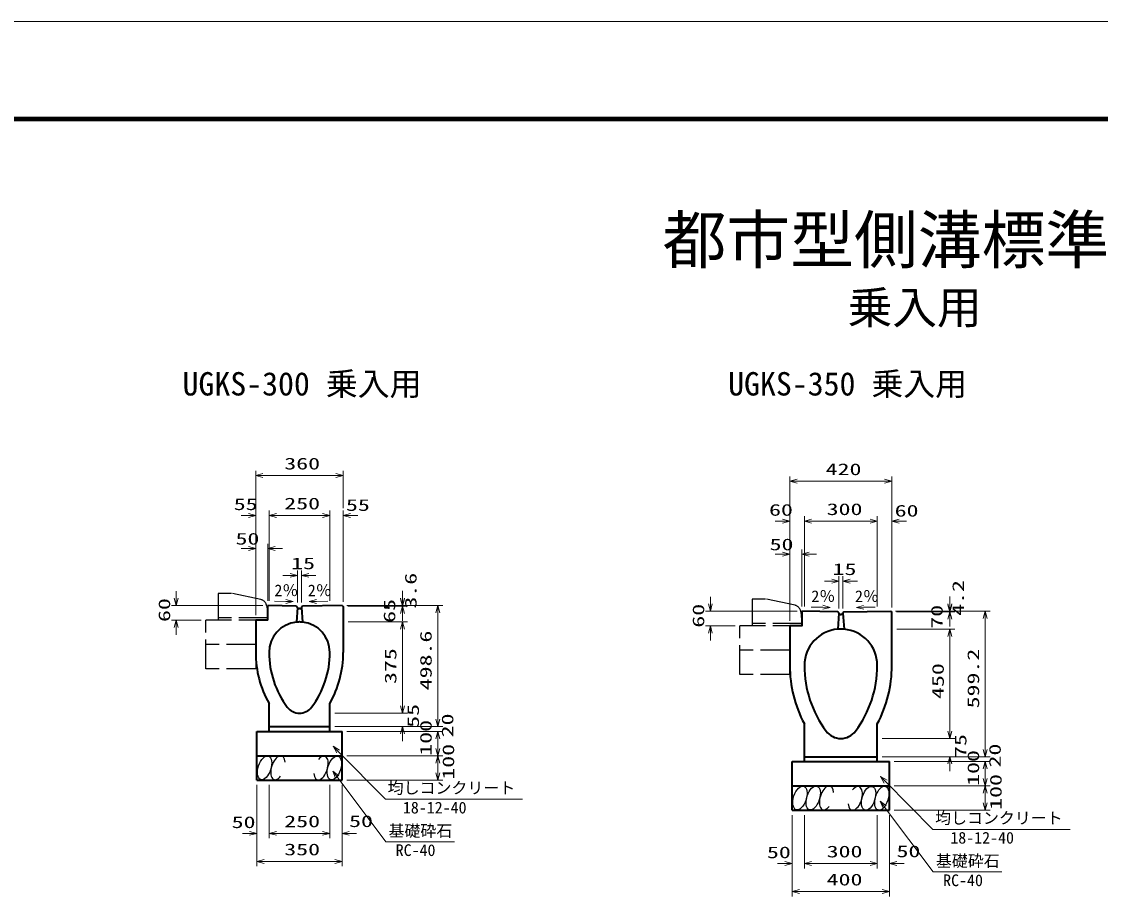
# Model space of a CAD drawing. Units: millimetres on the paper. Extents: x 0 to 841, y 0 to 594.
# Drawn here: x 229.7 to 451.6, y 414.1 to 594 of the extents above; entities that cross this region are included whole.
import ezdxf
from ezdxf.enums import TextEntityAlignment as Align

# ---------------------------------------------------------------- set-up
doc = ezdxf.new("R2010")
doc.units = ezdxf.units.MM
doc.linetypes.add('DASHED', pattern=[7.5, 6, -1.5])
for name, color, linetype, lineweight in [('D-STR-DIM（寸法）', 7, 'Continuous', 13), ('D-STR-HTXT(均しCON-旗)', 7, 'Continuous', 13), ('D-STR-HTXT(基礎砕石-旗)', 7, 'Continuous', 13), ('D-STR-STRF(グリ)', 7, 'Continuous', 25), ('D-STR-STRF(歩車)', 7, 'DASHED', 25), ('D-STR（構造物）', 1, 'Continuous', 35), ('D-TTL-LINE（区切線）', 7, 'Continuous', 18), ('D-TTL（外枠）', 2, 'Continuous', 140)]:
    doc.layers.add(name, color=color, linetype=linetype, lineweight=lineweight)
doc.layers.add('D-STR-TXT(文字)', color=7, linetype='Continuous')
doc.styles.add('ＭＳ ゴシック', font='')
doc.styles.get('ＭＳ ゴシック').set_extended_font_data('MS Gothic')

# ---------------------------------------------------------------- blocks, each defined once
blk = doc.blocks.new('_Open30')
at = {"color": 7, "linetype": 'Continuous', "lineweight": 13}
for p, q in [((-1, 0.2679), (0, 0)), ((0, 0), (-1, -0.2679)), ((0, 0), (-1, 0))]:
    blk.add_line(p, q, dxfattribs=at)

msp = doc.modelspace()

# ---------------------------------------------------------------- linework, layer by layer
at = {"layer": 'D-STR-DIM（寸法）'}
for p, q in [((277.832, 493.41), (277.832, 501.618)), ((295.832, 493.928), (295.832, 501.618)), ((279.332, 500.618), (294.332, 500.618)), ((387.672, 492.241), (387.672, 500.45)), ((389.172, 499.45), (407.172, 499.45)), ((408.672, 492.241), (408.672, 500.45)), ((277.832, 471.877), (277.832, 493.41)), ((280.582, 474.872), (280.582, 493.41)), ((280.582, 474.872), (280.582, 493.41)), ((293.082, 474.872), (293.082, 493.41)), ((293.082, 474.872), (293.082, 493.41)), ((295.832, 474.677), (295.832, 493.41)), ((276.332, 492.41), (274.832, 492.41)), ((282.082, 492.41), (283.582, 492.41)), ((282.082, 492.41), (291.582, 492.41)), ((291.582, 492.41), (290.082, 492.41)), ((297.332, 492.41), (298.832, 492.41)), ((386.172, 491.241), (384.672, 491.241)), ((387.672, 470.709), (387.672, 492.241)), ((390.672, 473.699), (390.672, 492.241)), ((390.672, 473.699), (390.672, 492.241)), ((392.172, 491.241), (393.672, 491.241)), ((392.172, 491.241), (404.172, 491.241)), ((404.172, 491.241), (402.672, 491.241)), ((405.672, 473.704), (405.672, 492.241)), ((405.672, 473.704), (405.672, 492.241)), ((408.672, 473.509), (408.672, 492.241)), ((410.172, 491.241), (411.672, 491.241)), ((277.832, 471.877), (277.832, 486.6)), ((280.332, 474.877), (280.332, 486.6)), ((276.332, 485.6), (274.832, 485.6)), ((281.832, 485.6), (283.332, 485.6)), ((386.172, 484.432), (384.672, 484.432)), ((387.672, 470.709), (387.672, 485.432)), ((390.172, 473.709), (390.172, 485.432)), ((391.672, 484.432), (393.172, 484.432)), ((284.938, 480.097), (283.438, 480.097)), ((286.438, 474.504), (286.438, 481.097)), ((287.229, 474.488), (287.229, 481.097)), ((288.729, 480.097), (290.229, 480.097)), ((397.791, 473.308), (397.791, 479.902)), ((398.582, 473.293), (398.582, 479.902)), ((396.291, 478.902), (394.791, 478.902)), ((400.082, 478.902), (401.582, 478.902)), ((261.498, 475.377), (261.498, 476.877)), ((308.024, 475.42), (308.024, 476.92)), ((308.024, 475.26), (308.024, 476.76)), ((371.338, 474.209), (371.338, 475.709)), ((420.615, 474.254), (420.615, 475.754)), ((420.615, 474.061), (420.615, 475.561)), ((279.332, 473.877), (260.498, 473.877)), ((281.673, 474.781), (284.034, 474.733)), ((292.693, 474.763), (290.332, 474.716)), ((296.582, 473.922), (316.285, 473.922)), ((296.748, 473.76), (309.024, 473.76)), ((296.748, 473.76), (309.024, 473.76)), ((297.582, 473.92), (309.024, 473.92)), ((389.172, 472.709), (370.338, 472.709)), ((392.099, 473.585), (394.461, 473.538)), ((405.229, 473.568), (402.867, 473.52)), ((409.422, 472.754), (421.615, 472.754)), ((410.422, 472.754), (428.875, 472.754)), ((266.582, 470.877), (260.498, 470.877)), ((296.832, 470.505), (309.024, 470.505)), ((296.832, 470.505), (309.024, 470.505)), ((308.024, 472.26), (308.024, 470.76)), ((315.285, 450.497), (315.285, 472.422)), ((409.619, 472.561), (421.615, 472.561)), ((409.619, 472.561), (421.615, 472.561)), ((420.615, 471.061), (420.615, 469.561)), ((427.875, 444.299), (427.875, 471.254)), ((261.498, 469.377), (261.498, 467.877)), ((308.024, 453.247), (308.024, 469.005)), ((308.024, 469.005), (308.024, 467.505)), ((376.422, 469.709), (370.338, 469.709)), ((371.338, 468.209), (371.338, 466.709)), ((409.672, 469.049), (421.615, 469.049)), ((409.672, 469.049), (421.615, 469.049)), ((420.615, 448.049), (420.615, 467.549)), ((420.615, 467.549), (420.615, 466.049)), ((308.024, 453.247), (308.024, 454.747)), ((294.082, 451.747), (309.024, 451.747)), ((294.082, 451.747), (309.024, 451.747)), ((315.285, 450.497), (315.285, 451.997)), ((294.082, 448.997), (316.285, 448.997)), ((294.082, 448.997), (309.024, 448.997)), ((294.082, 448.997), (316.285, 448.997)), ((420.615, 448.049), (420.615, 449.549)), ((296.582, 447.997), (316.285, 447.997)), ((296.582, 447.997), (316.285, 447.997)), ((308.024, 447.497), (308.024, 445.997)), ((315.285, 444.497), (315.285, 446.497)), ((315.285, 446.497), (315.285, 444.997)), ((406.672, 446.549), (421.615, 446.549)), ((406.672, 446.549), (421.615, 446.549)), ((427.875, 444.299), (427.875, 445.799)), ((296.582, 442.997), (316.285, 442.997)), ((296.582, 442.997), (316.285, 442.997)), ((406.672, 442.799), (428.875, 442.799)), ((406.672, 442.799), (421.615, 442.799)), ((406.672, 442.799), (428.875, 442.799)), ((409.172, 441.799), (428.875, 441.799)), ((409.172, 441.799), (428.875, 441.799)), ((315.285, 439.497), (315.285, 441.497)), ((420.615, 441.299), (420.615, 439.799)), ((427.875, 438.299), (427.875, 440.299)), ((427.875, 440.299), (427.875, 438.799)), ((296.582, 437.997), (316.285, 437.997)), ((278.082, 436.997), (278.082, 426.03)), ((280.582, 436.997), (280.582, 426.03)), ((280.582, 436.997), (280.582, 426.03)), ((293.082, 436.997), (293.082, 426.03)), ((293.082, 436.997), (293.082, 426.03)), ((295.582, 436.997), (295.582, 426.03)), ((409.172, 436.799), (428.875, 436.799)), ((409.172, 436.799), (428.875, 436.799)), ((427.875, 433.299), (427.875, 435.299)), ((388.172, 430.799), (388.172, 419.832)), ((390.672, 430.799), (390.672, 419.832)), ((390.672, 430.799), (390.672, 419.832)), ((405.672, 430.799), (405.672, 419.832)), ((405.672, 430.799), (405.672, 419.832)), ((408.172, 430.799), (408.172, 419.832)), ((409.172, 431.799), (428.875, 431.799)), ((276.582, 427.03), (275.082, 427.03)), ((278.082, 426.03), (278.082, 420.257)), ((282.082, 427.03), (283.582, 427.03)), ((282.082, 427.03), (291.582, 427.03)), ((291.582, 427.03), (290.082, 427.03)), ((295.582, 426.03), (295.582, 420.257)), ((297.082, 427.03), (298.582, 427.03)), ((279.582, 421.257), (294.082, 421.257)), ((386.672, 420.832), (385.172, 420.832)), ((388.172, 419.832), (388.172, 414.058)), ((392.172, 420.832), (393.672, 420.832)), ((392.172, 420.832), (404.172, 420.832)), ((404.172, 420.832), (402.672, 420.832)), ((408.172, 419.832), (408.172, 414.058)), ((409.672, 420.832), (411.172, 420.832)), ((389.672, 415.058), (406.672, 415.058))]:
    msp.add_line(p, q, dxfattribs=at)
at = {"layer": 'D-STR-HTXT(均しCON-旗)'}
for points in [[(332.73, 434.05), (304.522, 434.05), (294.799, 443.867)], [(445.32, 427.851), (417.113, 427.851), (407.39, 437.668)]]:
    msp.add_lwpolyline(points, dxfattribs=at)
at = {"layer": 'D-STR-HTXT(基礎砕石-旗)'}
for points in [[(318.704, 425.301), (304.6, 425.301), (294.596, 438.627)], [(431.294, 419.102), (417.19, 419.102), (407.186, 432.428)]]:
    msp.add_lwpolyline(points, dxfattribs=at)
at = {"layer": 'D-STR-STRF(グリ)'}
for centre, major_axis in [((279.657, 440.521), (0.79, 2.421)), ((294.007, 440.474), (-0.79, -2.421)), ((389.767, 434.322), (0.79, 2.421)), ((392.488, 434.322), (0.79, 2.421)), ((403.877, 434.241), (-0.771, -2.427)), ((406.598, 434.263), (-0.771, -2.427))]:
    msp.add_ellipse(centre, major_axis=major_axis, ratio=0.5139, dxfattribs=at)
for centre, major_axis in [((282.398, 440.521), (0.79, 2.421)), ((291.266, 440.474), (-0.79, -2.421)), ((395.229, 434.322), (0.79, 2.421)), ((401.136, 434.22), (-0.771, -2.427))]:
    msp.add_ellipse(centre, major_axis=major_axis, ratio=0.5139, start_param=5.3575563, end_param=10.3750652, dxfattribs=at)
at = {"layer": 'D-STR-STRF(歩車)'}
for p, q in [((272.832, 476.377), (270.082, 476.377)), ((270.082, 476.377), (270.082, 470.877)), ((278.906, 475.103), (272.832, 476.377)), ((382.672, 475.209), (379.922, 475.209)), ((379.922, 475.209), (379.922, 469.709)), ((388.747, 473.934), (382.672, 475.209)), ((280.091, 473.784), (280.332, 471.377)), ((389.932, 472.616), (390.172, 470.209)), ((280.332, 470.877), (267.582, 470.877)), ((267.582, 460.877), (267.582, 470.877)), ((280.332, 471.377), (270.082, 471.377)), ((277.832, 470.877), (277.832, 460.877)), ((390.172, 469.709), (377.422, 469.709)), ((377.422, 459.709), (377.422, 469.709)), ((390.172, 470.209), (379.922, 470.209)), ((387.672, 459.709), (387.672, 469.709)), ((277.832, 465.877), (267.582, 465.877)), ((387.672, 464.709), (377.422, 464.709)), ((277.832, 460.877), (267.582, 460.877)), ((387.672, 459.709), (377.422, 459.709))]:
    msp.add_line(p, q, dxfattribs=at)
for centre in [(278.599, 473.635), (388.439, 472.466)]:
    msp.add_arc(centre, 1.5, 5.71077, 78.15158, dxfattribs=at)
at = {"layer": 'D-STR（構造物）'}
for p, q in [((286.206, 473.76), (280.332, 473.877)), ((280.332, 470.877), (280.332, 473.877)), ((286.206, 473.76), (286.437, 473.506)), ((286.437, 473.506), (286.207, 470.466)), ((287.458, 473.76), (287.227, 473.506)), ((287.227, 473.506), (287.457, 470.466)), ((295.582, 473.922), (287.458, 473.76)), ((295.582, 473.922), (295.832, 473.677)), ((295.832, 473.677), (295.832, 464.247)), ((397.561, 472.561), (390.172, 472.709)), ((398.811, 472.561), (408.422, 472.754)), ((408.422, 472.754), (408.672, 472.509)), ((277.832, 470.877), (277.832, 464.247)), ((280.332, 470.877), (277.832, 470.877)), ((397.791, 472.308), (397.547, 469.022)), ((397.791, 472.308), (397.561, 472.561)), ((398.041, 472.058), (398.172, 472.058)), ((398.331, 472.058), (398.172, 472.058)), ((398.811, 472.561), (398.581, 472.308)), ((398.581, 472.308), (398.83, 469.02)), ((408.672, 461.573), (408.672, 472.509)), ((387.672, 469.709), (387.672, 461.549)), ((280.582, 447.997), (280.582, 453.726)), ((293.082, 447.997), (293.082, 453.726)), ((280.582, 448.997), (293.082, 448.997)), ((390.672, 441.799), (390.672, 449.549)), ((405.672, 441.799), (405.672, 449.549)), ((278.082, 447.997), (295.582, 447.997)), ((278.082, 437.997), (278.082, 447.997)), ((295.582, 437.997), (295.582, 447.997)), ((278.082, 442.997), (295.582, 442.997)), ((388.172, 441.799), (408.172, 441.799)), ((388.172, 431.799), (388.172, 441.799)), ((390.672, 442.799), (405.672, 442.799)), ((408.172, 431.799), (408.172, 441.799)), ((278.082, 437.997), (295.582, 437.997)), ((388.172, 436.799), (408.172, 436.799)), ((388.172, 431.799), (408.172, 431.799))]:
    msp.add_line(p, q, dxfattribs=at)
at = {"layer": 'D-STR（構造物）', "linetype": 'DASHED'}
for p in [(286.688, 473.255), (286.978, 473.255)]:
    msp.add_line(p, (286.833, 473.255), dxfattribs=at)
at = {"layer": 'D-STR（構造物）'}
msp.add_lwpolyline([(390.172, 472.709), (390.172, 469.709), (387.672, 469.709)], dxfattribs=at)
at = {"layer": 'D-STR（構造物）', "linetype": 'DASHED'}
for centre, radius, start, end in [((286.686, 473.505), 0.25, 179.93762, 270), ((286.98, 473.505), 0.25, 270, 0.06238), ((286.831, 465.494), 5.011, 82.82494, 97.15522), ((398.174, 461.532), 7.516, 84.99431, 94.78232)]:
    msp.add_arc(centre, radius, start, end, dxfattribs=at)
at = {"layer": 'D-STR（構造物）'}
for centre, radius, start, end in [((286.832, 464.247), 6.25, 95.73924, 180), ((286.849, 464.263), 6.233, 359.8589, 84.4035), ((398.041, 472.308), 0.25, 180, 270), ((398.331, 472.308), 0.25, 270, 0), ((398.172, 461.549), 7.5, 94.78021, 180), ((398.173, 461.549), 7.5, 0.1851, 84.9722), ((299.332, 464.247), 21.5, 180, 209.2972), ((299.332, 464.247), 18.75, 180, 216.86989), ((274.332, 464.247), 18.75, 323.13008, 0), ((274.332, 464.247), 21.5, 330.70277, 0), ((413.172, 461.549), 25.5, 180, 208.07251), ((413.172, 461.549), 22.5, 180, 216.8699), ((383.172, 461.549), 22.5, 323.1301, 0), ((383.172, 461.549), 25.5, 331.92744, 0), ((286.832, 454.872), 3.125, 216.86989, 323.13008), ((398.172, 450.299), 3.75, 216.8699, 323.1301)]:
    msp.add_arc(centre, radius, start, end, dxfattribs=at)
at = {"layer": 'D-TTL-LINE（区切線）'}
msp.add_line((841, 594), (0, 594), dxfattribs=at)
at = {"layer": 'D-TTL（外枠）'}
msp.add_line((820.9, 573.9), (20.1, 573.9), dxfattribs=at)

# ---------------------------------------------------------------- block references
at = {"layer": 'D-STR-DIM（寸法）', "xscale": 1.5, "yscale": 1.5}
for p, rotation in [((277.832, 500.618), 180), ((387.672, 499.45), 180), ((280.582, 492.41), 180), ((280.582, 492.41), 180), ((295.832, 492.41), 180), ((390.672, 491.241), 180), ((390.672, 491.241), 180), ((408.672, 491.241), 180), ((280.332, 485.6), 180), ((390.172, 484.432), 180), ((287.229, 480.097), 180), ((398.582, 478.902), 180), ((261.498, 473.877), 270), ((285.534, 474.703), 358.85424), ((288.832, 474.686), 181.14576), ((308.024, 473.92), 270), ((308.024, 473.76), 270), ((308.024, 473.76), 90), ((315.285, 473.922), 90), ((371.338, 472.709), 270), ((395.961, 473.508), 358.85424), ((401.368, 473.49), 181.14576), ((420.615, 472.754), 270), ((420.615, 472.561), 270), ((427.875, 472.754), 90), ((261.498, 470.877), 90), ((308.024, 470.505), 90), ((308.024, 470.505), 90), ((420.615, 472.561), 90), ((371.338, 469.709), 90), ((420.615, 469.049), 90), ((420.615, 469.049), 90), ((308.024, 451.747), 270), ((308.024, 451.747), 270), ((315.285, 448.997), 270), ((315.285, 448.997), 270), ((308.024, 448.997), 90), ((315.285, 447.997), 90), ((315.285, 447.997), 90), ((420.615, 446.549), 270), ((420.615, 446.549), 270), ((315.285, 442.997), 270), ((427.875, 442.799), 270), ((427.875, 442.799), 270), ((315.285, 442.997), 90), ((420.615, 442.799), 90), ((427.875, 441.799), 90), ((427.875, 441.799), 90), ((315.285, 437.997), 270), ((427.875, 436.799), 270), ((427.875, 436.799), 90), ((427.875, 431.799), 270), ((280.582, 427.03), 180), ((280.582, 427.03), 180), ((295.582, 427.03), 180), ((278.082, 421.257), 180), ((390.672, 420.832), 180), ((390.672, 420.832), 180), ((408.172, 420.832), 180), ((388.172, 415.058), 180)]:
    msp.add_blockref('_Open30', p, dxfattribs=dict(at, rotation=rotation))
for p in [(295.832, 500.618), (408.672, 499.45), (277.832, 492.41), (293.082, 492.41), (293.082, 492.41), (387.672, 491.241), (405.672, 491.241), (405.672, 491.241), (277.832, 485.6), (387.672, 484.432), (286.438, 480.097), (397.791, 478.902), (278.082, 427.03), (293.082, 427.03), (293.082, 427.03), (295.582, 421.257), (388.172, 420.832), (405.672, 420.832), (405.672, 420.832), (408.172, 415.058)]:
    msp.add_blockref('_Open30', p, dxfattribs=at)
at = {"layer": 'D-STR-HTXT(均しCON-旗)', "xscale": 1.5, "yscale": 1.5, "rotation": 134.72505}
for p in [(293.744, 444.933), (406.334, 438.734)]:
    msp.add_blockref('_Open30', p, dxfattribs=at)
at = {"layer": 'D-STR-HTXT(基礎砕石-旗)', "xscale": 1.5, "yscale": 1.5, "rotation": 126.89552}
for p in [(293.695, 439.826), (406.286, 433.628)]:
    msp.add_blockref('_Open30', p, dxfattribs=at)

# ---------------------------------------------------------------- texts
at = {"layer": 'D-STR-DIM（寸法）', "style": 'ＭＳ ゴシック', "width": 1.5}
for s, p in [('360', (283.707, 501.156)), ('420', (395.047, 499.987)), ('55', (273.313, 492.804)), ('250', (283.707, 492.947)), ('55', (296.397, 492.633)), ('300', (395.256, 491.779)), ('60', (383.408, 491.635)), ('60', (409.242, 491.465)), ('50', (273.681, 485.703)), ('50', (383.522, 484.534)), ('15', (285.121, 480.635)), ('15', (396.474, 479.44)), ('50', (272.884, 427.397)), ('250', (283.707, 427.568)), ('50', (297.034, 427.605)), ('350', (283.707, 421.794)), ('50', (382.975, 421.199)), ('300', (395.256, 421.369)), ('50', (409.624, 421.407)), ('400', (395.256, 415.596))]:
    msp.add_text(s, height=2.405, dxfattribs=at).set_placement(p, align=Align.BOTTOM_LEFT)
for s, p in [('3.6', (311.637, 473.257)), ('4.2', (424.228, 471.763)), ('60', (260.96, 470.502)), ('65', (307.258, 470.326)), ('60', (370.801, 469.334)), ('70', (419.849, 469.124)), ('498.6', (314.747, 456.46)), ('375', (307.487, 457.747)), ('599.2', (427.338, 452.739)), ('450', (420.077, 454.674)), ('55', (312.133, 448.74)), ('20', (319.199, 446.779)), ('100', (314.747, 442.997)), ('75', (424.723, 442.541)), ('100', (319.371, 438.065)), ('100', (427.338, 436.799)), ('20', (431.789, 440.58)), ('100', (431.961, 431.866))]:
    msp.add_text(s, height=2.405, rotation=90, dxfattribs=at).set_placement(p, align=Align.BOTTOM_LEFT)
at = {"layer": 'D-STR-DIM（寸法）', "style": 'ＭＳ ゴシック'}
for rotation, p in [(0.01, (281.68, 475.079)), (359.99, (288.55, 475.076)), (0.01, (392.107, 473.884)), (359.99, (401.085, 473.881))]:
    msp.add_text('2％', height=2.405, rotation=rotation, dxfattribs=at).set_placement(p, align=Align.BOTTOM_LEFT)
at = {"layer": 'D-STR-HTXT(均しCON-旗)', "style": 'ＭＳ ゴシック'}
for s, p in [('均しコンクリート', (304.97, 434.462)), ('18-12-40', (308.103, 430.4)), ('均しコンクリート', (417.561, 428.263)), ('18-12-40', (420.694, 424.202))]:
    msp.add_text(s, height=2.405, dxfattribs=at).set_placement(p, align=Align.BOTTOM_LEFT)
at = {"layer": 'D-STR-HTXT(基礎砕石-旗)', "style": 'ＭＳ ゴシック'}
for s, p in [('基礎砕石', (305.135, 425.637)), ('RC-40', (306.623, 421.651)), ('基礎砕石', (417.726, 419.438)), ('RC-40', (419.214, 415.452))]:
    msp.add_text(s, height=2.405, dxfattribs=at).set_placement(p, align=Align.BOTTOM_LEFT)
at = {"layer": 'D-STR-TXT(文字)', "style": 'ＭＳ ゴシック'}
for s, height, p in [('都市型側溝標準図', 9.621, (361.512, 541.419)), ('乗入用', 6.735, (399.571, 529.804)), ('UGKS-300 乗入用', 4.811, (262.787, 515.646)), ('UGKS-350 乗入用', 4.811, (374.994, 515.646))]:
    msp.add_text(s, height=height, dxfattribs=at).set_placement(p, align=Align.BOTTOM_LEFT)

doc.saveas('drawing.dxf')
